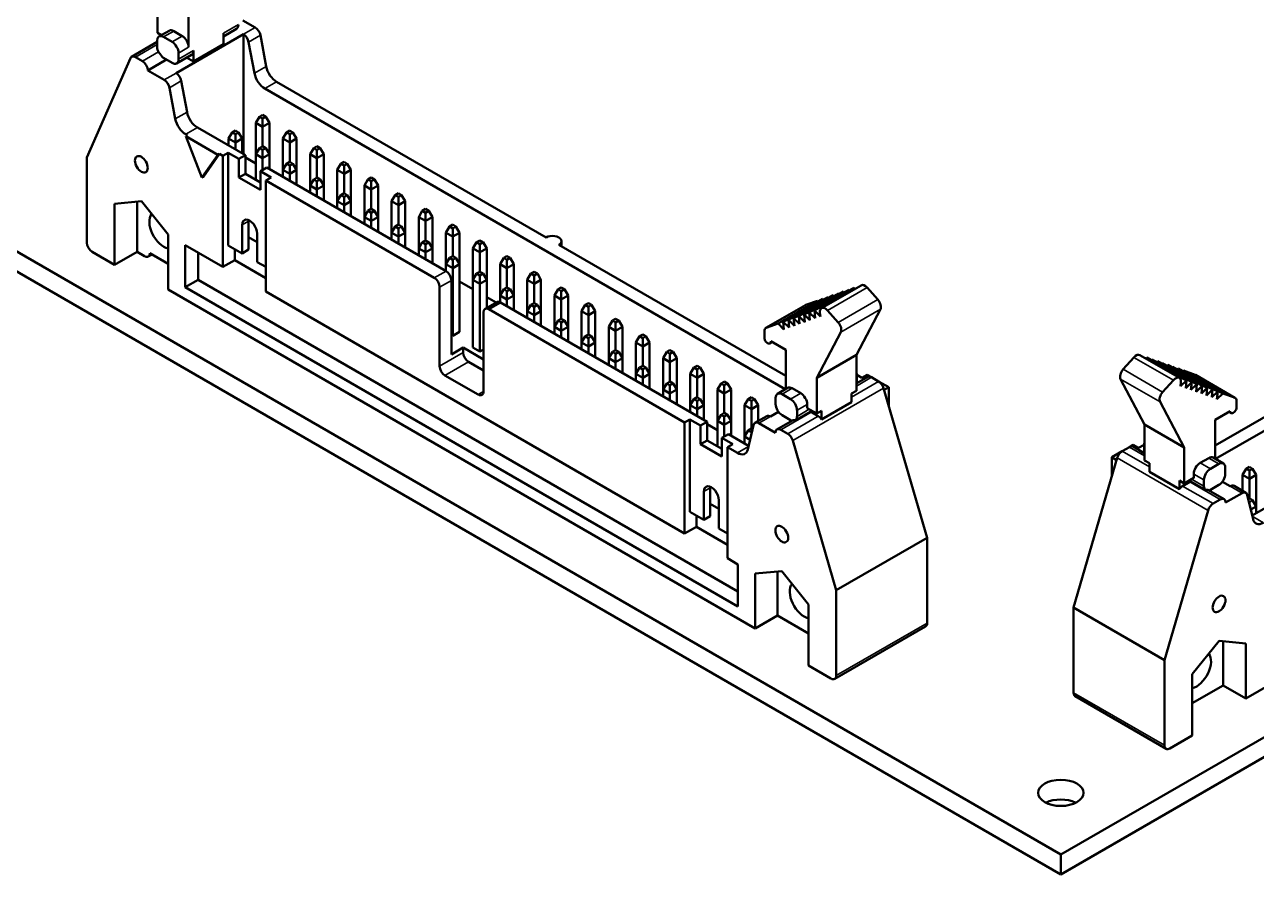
# Model space of a CAD drawing. Header units: millimetres. Extents: x 845 to 2568, y -211 to 570.
# Drawn here: x 1418.5 to 1500, y 352.1 to 408.3 of the extents above; entities that cross this region are included whole.
import ezdxf

# ---------------------------------------------------------------- set-up
doc = ezdxf.new("R2010")
doc.units = ezdxf.units.MM
doc.header["$LTSCALE"] = 2
doc.layers.add('외형선(ISO)', color=7, linetype='Continuous', lineweight=50)
doc.layers.add('좁은 외형선(ISO)', color=7, linetype='Continuous', lineweight=35)

msp = doc.modelspace()

# ---------------------------------------------------------------- linework, layer by layer
at = {"layer": '외형선(ISO)'}
for p, q in [((1331.487, 443.2363), (1487.0505, 353.4216)), ((1331.487, 441.9299), (1487.0505, 352.1152)), ((1487.0505, 353.4216), (1593.1165, 414.6589)), ((1487.0505, 352.1152), (1593.1165, 413.3525)), ((1427.3178, 407.744), (1427.3178, 410.1171)), ((1429.3684, 406.8051), (1429.3684, 409.5863)), ((1433.77, 408.1065), (1432.9569, 408.576)), ((1427.5663, 407.6005), (1427.3178, 407.744)), ((1428.0784, 407.8962), (1427.4067, 407.5084)), ((1428.2723, 407.1521), (1427.7066, 407.4787)), ((1428.9441, 407.54), (1428.3783, 407.8665)), ((1432.9922, 407.6574), (1428.5374, 405.0855)), ((1432.5322, 408.0205), (1431.6665, 407.5207)), ((1431.6665, 406.994), (1431.6665, 407.7237)), ((1432.9922, 407.6574), (1432.9922, 399.7374)), ((1434.1138, 407.5952), (1434.4967, 405.5363)), ((1427.2824, 407.1516), (1425.5928, 406.1761)), ((1427.2824, 407.2338), (1427.2824, 406.8255)), ((1429.6866, 405.8509), (1431.6665, 406.994)), ((1429.6866, 405.8509), (1429.6866, 406.5806)), ((1433.336, 407.1462), (1433.7189, 405.0872)), ((1422.6331, 399.5129), (1425.515, 406.0853)), ((1425.8427, 406.1514), (1426.31, 405.8815)), ((1427.8966, 405.981), (1426.6636, 405.2692)), ((1428.2724, 405.7641), (1427.7067, 406.0907)), ((1429.5623, 406.3059), (1428.5724, 405.7343)), ((1428.6966, 406.009), (1428.6966, 406.4173)), ((1429.6866, 405.8509), (1429.2304, 406.1143)), ((1426.6636, 405.2692), (1427.7596, 404.6364)), ((1428.4863, 402.0662), (1428.1034, 404.1251)), ((1428.8812, 404.5742), (1429.2641, 402.5152)), ((1468.8303, 384.1902), (1434.4065, 404.0648)), ((1435.1843, 404.5139), (1453.0034, 394.226)), ((1497.2875, 379.5811), (1540.6846, 404.6364)), ((1433.8051, 401.7989), (1434.0455, 402.2071)), ((1433.8051, 401.7989), (1434.2576, 401.5376)), ((1433.8051, 401.7989), (1433.8051, 399.725)), ((1434.0455, 402.2071), (1434.2576, 402.3296)), ((1434.2576, 402.0847), (1434.0455, 402.2071)), ((1434.2576, 402.3296), (1434.4698, 402.2071)), ((1434.2576, 402.0847), (1434.4698, 402.2071)), ((1434.2576, 402.0847), (1434.2576, 401.5376)), ((1434.7102, 401.7989), (1434.2576, 401.5376)), ((1434.7102, 401.7989), (1434.4698, 402.2071)), ((1434.7102, 399.725), (1434.7102, 401.7989)), ((1429.1739, 401.0437), (1429.294, 400.9744)), ((1429.294, 400.9744), (1429.188, 400.9132)), ((1429.188, 400.9132), (1431.3093, 399.6884)), ((1429.188, 400.9132), (1430.2486, 398.1779)), ((1433.1195, 399.6639), (1429.9517, 401.4928)), ((1432.2495, 401.1702), (1432.009, 400.7619)), ((1432.2495, 401.1702), (1432.4616, 401.2927)), ((1432.4616, 401.0477), (1432.2495, 401.1702)), ((1432.6737, 401.1702), (1432.4616, 401.2927)), ((1432.4616, 401.0477), (1432.6737, 401.1702)), ((1432.4616, 401.0477), (1432.4616, 400.5007)), ((1432.9141, 400.7619), (1432.6737, 401.1702)), ((1434.2576, 400.2557), (1434.2576, 401.5376)), ((1435.6011, 400.7619), (1435.8416, 401.1702)), ((1435.8416, 401.1702), (1436.0537, 401.2927)), ((1436.0537, 401.0477), (1435.8416, 401.1702)), ((1436.0537, 401.2927), (1436.2658, 401.1702)), ((1436.0537, 401.0477), (1436.2658, 401.1702)), ((1436.0537, 401.0477), (1436.0537, 400.5007)), ((1436.5062, 400.7619), (1436.2658, 401.1702)), ((1432.009, 400.7619), (1432.4616, 400.5007)), ((1432.009, 400.7619), (1432.009, 400.305)), ((1432.4616, 400.5007), (1432.9141, 400.7619)), ((1432.4616, 400.0438), (1432.4616, 400.5007)), ((1432.9141, 400.7619), (1432.9141, 399.7825)), ((1434.0455, 400.1332), (1433.8051, 399.725)), ((1434.0455, 400.1332), (1434.2576, 400.2557)), ((1434.2576, 400.0108), (1434.0455, 400.1332)), ((1434.4698, 400.1332), (1434.2576, 400.2557)), ((1434.2576, 400.0108), (1434.4698, 400.1332)), ((1434.2576, 400.0108), (1434.2576, 399.4637)), ((1434.7102, 399.725), (1434.4698, 400.1332)), ((1435.6011, 400.7619), (1436.0537, 400.5007)), ((1435.6011, 400.7619), (1435.6011, 398.688)), ((1436.5062, 400.7619), (1436.0537, 400.5007)), ((1436.0537, 399.2188), (1436.0537, 400.5007)), ((1436.5062, 398.688), (1436.5062, 400.7619)), ((1437.3972, 399.725), (1437.6376, 400.1332)), ((1437.8497, 400.2557), (1437.6376, 400.1332)), ((1437.6376, 400.1332), (1437.8497, 400.0108)), ((1438.0619, 400.1332), (1437.8497, 400.2557)), ((1437.8497, 400.0108), (1438.0619, 400.1332)), ((1437.8497, 399.4637), (1437.8497, 400.0108)), ((1438.3023, 399.725), (1438.0619, 400.1332)), ((1422.6331, 393.879), (1422.6331, 399.5129)), ((1431.3093, 399.6884), (1430.2486, 398.1779)), ((1431.4154, 399.7497), (1430.3547, 398.2391)), ((1431.3093, 399.6884), (1431.4154, 399.7497)), ((1431.4154, 399.7497), (1431.6346, 399.6231)), ((1431.9881, 399.8272), (1431.6346, 399.6231)), ((1431.6346, 399.6231), (1431.6346, 392.2746)), ((1431.9881, 399.8272), (1432.6952, 399.419)), ((1431.9881, 393.7035), (1431.9881, 399.8272)), ((1433.1195, 399.6639), (1432.6952, 399.419)), ((1432.6952, 399.419), (1432.6952, 398.1942)), ((1433.1195, 398.4392), (1433.1195, 399.6639)), ((1433.1195, 399.5006), (1433.8051, 399.1048)), ((1433.8051, 399.725), (1433.8051, 398.0433)), ((1433.8051, 399.725), (1434.2576, 399.4637)), ((1434.2576, 399.4637), (1434.7102, 399.725)), ((1434.2576, 398.688), (1434.2576, 399.4637)), ((1434.7102, 399.725), (1434.7102, 398.7455)), ((1435.8416, 399.0963), (1436.0537, 399.2188)), ((1436.0537, 399.2188), (1436.2658, 399.0963)), ((1437.8497, 399.4637), (1437.3972, 399.725)), ((1437.3972, 399.725), (1437.3972, 397.6511)), ((1437.8497, 399.4637), (1438.3023, 399.725)), ((1437.8497, 398.1818), (1437.8497, 399.4637)), ((1438.3023, 399.725), (1438.3023, 397.6511)), ((1439.6458, 399.2188), (1439.4337, 399.0963)), ((1439.8579, 399.0963), (1439.6458, 399.2188)), ((1433.1195, 398.4392), (1432.6952, 398.1942)), ((1434.1094, 397.8676), (1433.1195, 398.4392)), ((1434.5337, 398.8474), (1434.1094, 398.6025)), ((1434.1094, 398.6025), (1434.8165, 398.1942)), ((1434.1094, 397.3777), (1434.1094, 398.6025)), ((1446.3919, 392.0011), (1434.5337, 398.8474)), ((1435.8416, 399.0963), (1435.6011, 398.688)), ((1435.6011, 398.688), (1435.6011, 398.2311)), ((1435.6011, 398.688), (1436.0537, 398.4268)), ((1435.8416, 399.0963), (1436.0537, 398.9738)), ((1436.0537, 398.9738), (1436.2658, 399.0963)), ((1436.0537, 398.9738), (1436.0537, 398.4268)), ((1436.0537, 398.4268), (1436.5062, 398.688)), ((1436.0537, 397.9699), (1436.0537, 398.4268)), ((1436.5062, 398.688), (1436.2658, 399.0963)), ((1436.5062, 397.7086), (1436.5062, 398.688)), ((1439.1932, 398.688), (1439.4337, 399.0963)), ((1439.6458, 398.4268), (1439.1932, 398.688)), ((1439.1932, 398.688), (1439.1932, 396.6141)), ((1439.4337, 399.0963), (1439.6458, 398.9738)), ((1439.6458, 398.9738), (1439.8579, 399.0963)), ((1439.6458, 398.4268), (1439.6458, 398.9738)), ((1439.6458, 398.4268), (1440.0983, 398.688)), ((1439.6458, 397.1449), (1439.6458, 398.4268)), ((1440.0983, 398.688), (1439.8579, 399.0963)), ((1440.0983, 398.688), (1440.0983, 396.6141)), ((1430.2486, 398.1779), (1430.3547, 398.2391)), ((1432.6952, 398.1942), (1434.1094, 397.3777)), ((1434.463, 397.9901), (1434.8165, 398.1942)), ((1434.463, 390.6416), (1434.463, 397.9901)), ((1434.463, 397.9901), (1445.6141, 391.552)), ((1437.6376, 398.0593), (1437.3972, 397.6511)), ((1437.3972, 397.6511), (1437.8497, 397.3898)), ((1437.3972, 397.6511), (1437.3972, 397.1942)), ((1437.6376, 398.0593), (1437.8497, 398.1818)), ((1437.6376, 398.0593), (1437.8497, 397.9369)), ((1437.8497, 398.1818), (1438.0619, 398.0593)), ((1437.8497, 397.9369), (1438.0619, 398.0593)), ((1437.8497, 397.9369), (1437.8497, 397.3898)), ((1437.8497, 397.3898), (1438.3023, 397.6511)), ((1438.3023, 397.6511), (1438.0619, 398.0593)), ((1438.3023, 396.6716), (1438.3023, 397.6511)), ((1440.9893, 397.6511), (1441.2297, 398.0593)), ((1440.9893, 397.6511), (1440.9893, 395.5772)), ((1441.4418, 397.3898), (1440.9893, 397.6511)), ((1441.4418, 398.1818), (1441.2297, 398.0593)), ((1441.2297, 398.0593), (1441.4418, 397.9369)), ((1441.654, 398.0593), (1441.4418, 398.1818)), ((1441.4418, 397.9369), (1441.654, 398.0593)), ((1441.4418, 397.3898), (1441.4418, 397.9369)), ((1441.4418, 397.3898), (1441.8944, 397.6511)), ((1441.8944, 397.6511), (1441.654, 398.0593)), ((1441.8944, 397.6511), (1441.8944, 395.5772)), ((1437.8497, 396.9329), (1437.8497, 397.3898)), ((1439.4337, 397.0224), (1439.1932, 396.6141)), ((1439.4337, 397.0224), (1439.6458, 397.1449)), ((1439.4337, 397.0224), (1439.6458, 396.8999)), ((1439.6458, 397.1449), (1439.8579, 397.0224)), ((1439.6458, 396.8999), (1439.8579, 397.0224)), ((1439.6458, 396.8999), (1439.6458, 396.3529)), ((1440.0983, 396.6141), (1439.8579, 397.0224)), ((1441.4418, 396.1079), (1441.4418, 397.3898)), ((1442.7853, 396.6141), (1443.0258, 397.0224)), ((1443.2379, 397.1449), (1443.0258, 397.0224)), ((1443.0258, 397.0224), (1443.2379, 396.8999)), ((1443.45, 397.0224), (1443.2379, 397.1449)), ((1443.2379, 396.8999), (1443.45, 397.0224)), ((1443.2379, 396.3529), (1443.2379, 396.8999)), ((1443.6904, 396.6141), (1443.45, 397.0224)), ((1424.4716, 396.4564), (1426.2393, 396.6143)), ((1424.4716, 392.4093), (1424.4716, 396.4564)), ((1425.9565, 396.589), (1425.9565, 393.2667)), ((1428.0071, 394.4152), (1426.2393, 396.6143)), ((1439.1932, 396.6141), (1439.1932, 396.1572)), ((1439.1932, 396.6141), (1439.6458, 396.3529)), ((1439.6458, 396.3529), (1440.0983, 396.6141)), ((1439.6458, 395.896), (1439.6458, 396.3529)), ((1440.0983, 395.6347), (1440.0983, 396.6141)), ((1441.2297, 395.9854), (1440.9893, 395.5772)), ((1441.2297, 395.9854), (1441.4418, 396.1079)), ((1441.2297, 395.9854), (1441.4418, 395.863)), ((1441.4418, 396.1079), (1441.654, 395.9854)), ((1441.4418, 395.863), (1441.654, 395.9854)), ((1441.8944, 395.5772), (1441.654, 395.9854)), ((1442.7853, 396.6141), (1442.7853, 394.5402)), ((1443.2379, 396.3529), (1442.7853, 396.6141)), ((1443.2379, 396.3529), (1443.6904, 396.6141)), ((1443.2379, 395.071), (1443.2379, 396.3529)), ((1443.6904, 396.6141), (1443.6904, 394.5402)), ((1444.5814, 395.5772), (1444.8218, 395.9854)), ((1445.0339, 396.1079), (1444.8218, 395.9854)), ((1444.8218, 395.9854), (1445.0339, 395.863)), ((1445.2461, 395.9854), (1445.0339, 396.1079)), ((1445.0339, 395.863), (1445.2461, 395.9854)), ((1445.4865, 395.5772), (1445.2461, 395.9854)), ((1433.3316, 394.2342), (1433.3316, 395.2957)), ((1440.9893, 395.5772), (1440.9893, 395.1203)), ((1440.9893, 395.5772), (1441.4418, 395.3159)), ((1441.4418, 395.863), (1441.4418, 395.3159)), ((1441.4418, 395.3159), (1441.8944, 395.5772)), ((1441.4418, 394.859), (1441.4418, 395.3159)), ((1441.8944, 394.5977), (1441.8944, 395.5772)), ((1445.0339, 395.3159), (1444.5814, 395.5772)), ((1444.5814, 395.5772), (1444.5814, 393.5033)), ((1445.0339, 395.3159), (1445.0339, 395.863)), ((1445.0339, 395.3159), (1445.4865, 395.5772)), ((1445.0339, 394.034), (1445.0339, 395.3159)), ((1445.4865, 395.5772), (1445.4865, 393.5033)), ((1428.0071, 394.4152), (1428.0071, 390.7764)), ((1432.9074, 395.0507), (1432.9074, 393.1728)), ((1433.8973, 392.6012), (1433.8973, 394.4792)), ((1443.0258, 394.9485), (1442.7853, 394.5402)), ((1442.7853, 394.5402), (1443.2379, 394.279)), ((1442.7853, 394.5402), (1442.7853, 394.0833)), ((1443.0258, 394.9485), (1443.2379, 395.071)), ((1443.0258, 394.9485), (1443.2379, 394.826)), ((1443.2379, 395.071), (1443.45, 394.9485)), ((1443.2379, 394.826), (1443.45, 394.9485)), ((1443.2379, 394.826), (1443.2379, 394.279)), ((1443.2379, 394.279), (1443.6904, 394.5402)), ((1443.6904, 394.5402), (1443.45, 394.9485)), ((1443.6904, 393.5608), (1443.6904, 394.5402)), ((1446.3775, 394.5402), (1446.6179, 394.9485)), ((1446.3775, 394.5402), (1446.3775, 392.4663)), ((1446.83, 394.279), (1446.3775, 394.5402)), ((1446.83, 395.071), (1446.6179, 394.9485)), ((1446.6179, 394.9485), (1446.83, 394.826)), ((1447.0421, 394.9485), (1446.83, 395.071)), ((1446.83, 394.826), (1447.0421, 394.9485)), ((1446.83, 394.279), (1446.83, 394.826)), ((1446.83, 394.279), (1447.2825, 394.5402)), ((1447.2825, 394.5402), (1447.0421, 394.9485)), ((1447.2825, 394.5402), (1447.2825, 392.4663)), ((1429.1385, 390.9397), (1429.1385, 393.7157)), ((1429.1385, 393.7157), (1431.6346, 392.2746)), ((1432.9074, 393.1728), (1431.9881, 393.7035)), ((1433.3316, 393.4177), (1433.3316, 394.2342)), ((1433.3316, 394.2342), (1433.8973, 393.9076)), ((1443.2379, 393.8221), (1443.2379, 394.279)), ((1444.8218, 393.9115), (1444.5814, 393.5033)), ((1444.5814, 393.5033), (1444.5814, 393.0464)), ((1444.5814, 393.5033), (1445.0339, 393.242)), ((1444.8218, 393.9115), (1445.0339, 394.034)), ((1444.8218, 393.9115), (1445.0339, 393.7891)), ((1445.0339, 394.034), (1445.2461, 393.9115)), ((1445.0339, 393.7891), (1445.2461, 393.9115)), ((1445.0339, 393.7891), (1445.0339, 393.242)), ((1445.0339, 393.242), (1445.4865, 393.5033)), ((1445.4865, 393.5033), (1445.2461, 393.9115)), ((1445.4865, 392.5238), (1445.4865, 393.5033)), ((1446.83, 392.9971), (1446.83, 394.279)), ((1448.1735, 393.5033), (1448.4139, 393.9115)), ((1448.6261, 393.242), (1448.1735, 393.5033)), ((1448.1735, 393.5033), (1448.1735, 391.4294)), ((1448.6261, 394.034), (1448.4139, 393.9115)), ((1448.4139, 393.9115), (1448.6261, 393.7891)), ((1448.8382, 393.9115), (1448.6261, 394.034)), ((1448.6261, 393.7891), (1448.8382, 393.9115)), ((1448.6261, 393.242), (1448.6261, 393.7891)), ((1448.6261, 393.242), (1449.0786, 393.5033)), ((1449.0786, 393.5033), (1448.8382, 393.9115)), ((1449.0786, 393.5033), (1449.0786, 391.4294)), ((1453.8519, 393.7361), (1468.8601, 385.0711)), ((1454.0277, 393.9811), (1454.0277, 393.6347)), ((1424.4716, 392.4093), (1422.9866, 393.2667)), ((1424.4716, 392.4093), (1425.9565, 393.2667)), ((1426.4515, 392.9809), (1425.9565, 393.2667)), ((1426.7015, 392.9561), (1426.9515, 393.1005)), ((1426.805, 393.185), (1428.0071, 392.491)), ((1429.987, 391.4296), (1429.987, 393.2258)), ((1432.4124, 392.7237), (1431.6346, 392.2746)), ((1432.4124, 392.7237), (1432.4124, 393.4585)), ((1432.4124, 392.7237), (1434.463, 391.5398)), ((1432.9074, 393.1728), (1433.3316, 393.4177)), ((1445.0339, 392.7851), (1445.0339, 393.242)), ((1446.6179, 392.8746), (1446.3775, 392.4663)), ((1446.6179, 392.8746), (1446.83, 392.9971)), ((1446.6179, 392.8746), (1446.83, 392.7521)), ((1446.83, 392.9971), (1447.0421, 392.8746)), ((1446.83, 392.7521), (1447.0421, 392.8746)), ((1446.83, 392.7521), (1446.83, 392.2051)), ((1447.2825, 392.4663), (1447.0421, 392.8746)), ((1448.6261, 391.9601), (1448.6261, 393.242)), ((1449.9696, 392.4663), (1450.21, 392.8746)), ((1450.4221, 392.9971), (1450.21, 392.8746)), ((1450.21, 392.8746), (1450.4221, 392.7521)), ((1450.6342, 392.8746), (1450.4221, 392.9971)), ((1450.4221, 392.7521), (1450.6342, 392.8746)), ((1450.4221, 392.2051), (1450.4221, 392.7521)), ((1450.8746, 392.4663), (1450.6342, 392.8746)), ((1434.463, 392.2746), (1433.8973, 392.6012)), ((1446.3775, 392.4663), (1446.83, 392.2051)), ((1446.3775, 392.4663), (1446.3775, 392.0094)), ((1446.83, 392.2051), (1447.2825, 392.4663)), ((1446.83, 387.7143), (1446.83, 392.2051)), ((1447.2825, 387.9756), (1447.2825, 392.4663)), ((1448.4139, 391.8376), (1448.1735, 391.4294)), ((1448.4139, 391.8376), (1448.6261, 391.9601)), ((1448.4139, 391.8376), (1448.6261, 391.7152)), ((1448.6261, 391.9601), (1448.8382, 391.8376)), ((1448.6261, 391.7152), (1448.8382, 391.8376)), ((1449.0786, 391.4294), (1448.8382, 391.8376)), ((1449.9696, 392.4663), (1449.9696, 390.3924)), ((1450.4221, 392.2051), (1449.9696, 392.4663)), ((1450.4221, 392.2051), (1450.8746, 392.4663)), ((1450.4221, 390.9232), (1450.4221, 392.2051)), ((1450.8746, 392.4663), (1450.8746, 390.3924)), ((1451.7656, 391.4294), (1452.006, 391.8376)), ((1452.2182, 391.9601), (1452.006, 391.8376)), ((1452.006, 391.8376), (1452.2182, 391.7152)), ((1452.4303, 391.8376), (1452.2182, 391.9601)), ((1452.2182, 391.7152), (1452.4303, 391.8376)), ((1452.6707, 391.4294), (1452.4303, 391.8376)), ((1497.2577, 380.462), (1517.647, 392.2338)), ((1429.1385, 390.9397), (1429.987, 391.4296)), ((1465.6959, 370.813), (1429.987, 391.4296)), ((1446.7454, 386.4897), (1446.7454, 391.3887)), ((1447.2825, 391.3236), (1448.1735, 390.8092)), ((1448.1735, 391.4294), (1448.1735, 386.9387)), ((1448.1735, 391.4294), (1448.6261, 391.1681)), ((1448.6261, 391.7152), (1448.6261, 391.1681)), ((1448.6261, 391.1681), (1449.0786, 391.4294)), ((1448.6261, 386.6774), (1448.6261, 391.1681)), ((1449.0786, 389.5572), (1449.0786, 391.4294)), ((1451.7656, 391.4294), (1451.7656, 389.3555)), ((1452.2182, 391.1681), (1451.7656, 391.4294)), ((1452.2182, 391.1681), (1452.2182, 391.7152)), ((1452.2182, 391.1681), (1452.6707, 391.4294)), ((1452.2182, 389.8862), (1452.2182, 391.1681)), ((1452.6707, 391.4294), (1452.6707, 389.3555)), ((1473.8381, 391.059), (1471.2218, 389.5485)), ((1547.0839, 391.3479), (1499.2835, 363.7503)), ((1466.8273, 368.3635), (1428.0071, 390.7764)), ((1465.6959, 369.8332), (1429.1385, 390.9397)), ((1434.463, 390.6416), (1462.1674, 374.6465)), ((1445.9676, 390.9397), (1445.9676, 385.7141)), ((1449.0786, 390.2866), (1449.7103, 389.9219)), ((1450.21, 390.8007), (1449.9696, 390.3924)), ((1449.9696, 390.3924), (1449.9696, 389.9342)), ((1449.9696, 390.3924), (1450.4221, 390.1312)), ((1450.21, 390.8007), (1450.4221, 390.9232)), ((1450.21, 390.8007), (1450.4221, 390.6782)), ((1450.4221, 390.9232), (1450.6342, 390.8007)), ((1450.4221, 390.6782), (1450.6342, 390.8007)), ((1450.4221, 390.6782), (1450.4221, 390.1312)), ((1450.4221, 390.1312), (1450.8746, 390.3924)), ((1450.8746, 390.3924), (1450.6342, 390.8007)), ((1450.8746, 389.413), (1450.8746, 390.3924)), ((1453.5617, 390.3924), (1453.8021, 390.8007)), ((1453.5617, 390.3924), (1453.5617, 388.3185)), ((1454.0142, 390.1312), (1453.5617, 390.3924)), ((1454.0142, 390.9232), (1453.8021, 390.8007)), ((1453.8021, 390.8007), (1454.0142, 390.6782)), ((1454.2263, 390.8007), (1454.0142, 390.9232)), ((1454.0142, 390.6782), (1454.2263, 390.8007)), ((1454.0142, 390.1312), (1454.0142, 390.6782)), ((1454.0142, 390.1312), (1454.4668, 390.3924)), ((1454.4668, 390.3924), (1454.2263, 390.8007)), ((1454.4668, 390.3924), (1454.4668, 388.3185)), ((1469.0352, 388.772), (1471.6515, 390.2825)), ((1469.3789, 388.8945), (1471.9952, 390.4051)), ((1469.7225, 389.017), (1472.3388, 390.5275)), ((1470.0661, 389.1395), (1472.6824, 390.65)), ((1470.4098, 389.262), (1473.026, 390.7725)), ((1470.7534, 389.3844), (1473.3697, 390.8949)), ((1471.6515, 390.2825), (1471.7003, 390.2348)), ((1471.9952, 390.4051), (1472.044, 390.3573)), ((1472.3388, 390.5275), (1472.3877, 390.4799)), ((1472.6824, 390.65), (1472.7313, 390.6023)), ((1473.026, 390.7725), (1473.075, 390.7248)), ((1473.3697, 390.8949), (1473.4382, 390.8281)), ((1474.2398, 390.9072), (1474.9482, 390.1168)), ((1448.9703, 389.4947), (1449.7481, 389.9438)), ((1449.9911, 389.9231), (1449.2132, 389.474)), ((1449.2132, 389.474), (1462.1674, 381.9949)), ((1463.6524, 382.0358), (1449.9911, 389.9231)), ((1450.4221, 389.6742), (1450.4221, 390.1312)), ((1452.006, 389.7637), (1451.7656, 389.3555)), ((1452.006, 389.7637), (1452.2182, 389.8862)), ((1452.006, 389.7637), (1452.2182, 389.6413)), ((1452.2182, 389.8862), (1452.4303, 389.7637)), ((1452.2182, 389.6413), (1452.4303, 389.7637)), ((1452.2182, 389.6413), (1452.2182, 389.0942)), ((1452.6707, 389.3555), (1452.4303, 389.7637)), ((1454.0142, 388.8493), (1454.0142, 390.1312)), ((1455.3577, 389.3555), (1455.5981, 389.7637)), ((1455.8103, 389.8862), (1455.5981, 389.7637)), ((1455.5981, 389.7637), (1455.8103, 389.6413)), ((1456.0224, 389.7637), (1455.8103, 389.8862)), ((1455.8103, 389.6413), (1456.0224, 389.7637)), ((1455.8103, 389.0942), (1455.8103, 389.6413)), ((1456.2628, 389.3555), (1456.0224, 389.7637)), ((1470.1658, 389.7499), (1467.5495, 388.2394)), ((1468.348, 388.527), (1470.9643, 390.0375)), ((1468.6916, 388.6495), (1471.3079, 390.1601)), ((1470.1905, 389.7617), (1470.9643, 390.0375)), ((1470.9643, 390.0375), (1471.0131, 389.9899)), ((1471.3079, 390.1601), (1471.3568, 390.1124)), ((1472.3319, 388.6063), (1471.6235, 389.3966)), ((1473.527, 386.4592), (1475.1145, 389.4738)), ((1448.8668, 384.0403), (1448.8668, 389.2658)), ((1451.7656, 389.3555), (1451.7656, 388.8986)), ((1451.7656, 389.3555), (1452.2182, 389.0942)), ((1452.2182, 389.0942), (1452.6707, 389.3555)), ((1452.2182, 388.6373), (1452.2182, 389.0942)), ((1452.6707, 388.376), (1452.6707, 389.3555)), ((1453.8021, 388.7268), (1453.5617, 388.3185)), ((1453.8021, 388.7268), (1454.0142, 388.8493)), ((1453.8021, 388.7268), (1454.0142, 388.6043)), ((1454.0142, 388.8493), (1454.2263, 388.7268)), ((1454.0142, 388.6043), (1454.2263, 388.7268)), ((1454.0142, 388.6043), (1454.0142, 388.0573)), ((1454.4668, 388.3185), (1454.2263, 388.7268)), ((1455.3577, 389.3555), (1455.3577, 387.2816)), ((1455.8103, 389.0942), (1455.3577, 389.3555)), ((1455.8103, 389.0942), (1456.2628, 389.3555)), ((1455.8103, 387.8123), (1455.8103, 389.0942)), ((1456.2628, 389.3555), (1456.2628, 387.2816)), ((1457.1538, 388.3185), (1457.3942, 388.7268)), ((1457.6063, 388.8493), (1457.3942, 388.7268)), ((1457.3942, 388.7268), (1457.6063, 388.6043)), ((1457.8184, 388.7268), (1457.6063, 388.8493)), ((1457.6063, 388.6043), (1457.8184, 388.7268)), ((1457.6063, 388.0573), (1457.6063, 388.6043)), ((1458.0589, 388.3185), (1457.8184, 388.7268)), ((1469.0858, 388.265), (1468.6916, 388.6495)), ((1468.6916, 388.6495), (1468.7421, 388.1425)), ((1469.4293, 388.3875), (1469.0352, 388.772)), ((1469.0352, 388.772), (1469.0858, 388.265)), ((1469.773, 388.51), (1469.3789, 388.8945)), ((1469.3789, 388.8945), (1469.4293, 388.3875)), ((1470.1167, 388.6324), (1469.7225, 389.017)), ((1469.7225, 389.017), (1469.773, 388.51)), ((1470.4602, 388.755), (1470.0661, 389.1395)), ((1470.0661, 389.1395), (1470.1167, 388.6324)), ((1470.8039, 388.8775), (1470.4098, 389.262)), ((1470.4098, 389.262), (1470.4602, 388.755)), ((1471.1475, 389), (1470.7534, 389.3844)), ((1470.7534, 389.3844), (1470.8039, 388.8775)), ((1471.1215, 389.2614), (1471.1475, 389)), ((1446.7454, 387.7631), (1446.83, 387.7143)), ((1446.83, 387.7143), (1447.2825, 387.9756)), ((1453.5617, 388.3185), (1453.5617, 387.8616)), ((1453.5617, 388.3185), (1454.0142, 388.0573)), ((1454.0142, 388.0573), (1454.4668, 388.3185)), ((1454.0142, 387.6003), (1454.0142, 388.0573)), ((1454.4668, 387.3391), (1454.4668, 388.3185)), ((1455.5981, 387.6898), (1455.8103, 387.8123)), ((1455.8103, 387.8123), (1456.0224, 387.6898)), ((1457.1538, 388.3185), (1457.1538, 386.2446)), ((1457.6063, 388.0573), (1457.1538, 388.3185)), ((1457.6063, 388.0573), (1458.0589, 388.3185)), ((1457.6063, 386.7754), (1457.6063, 388.0573)), ((1458.0589, 388.3185), (1458.0589, 386.2446)), ((1459.4024, 387.8123), (1459.1902, 387.6898)), ((1459.6145, 387.6898), (1459.4024, 387.8123)), ((1467.4459, 388.0105), (1467.4459, 387.6023)), ((1468.348, 388.527), (1467.5742, 388.2511)), ((1468.7421, 388.1425), (1468.348, 388.527)), ((1472.4982, 387.9632), (1470.9107, 384.9486)), ((1455.5981, 387.6898), (1455.3577, 387.2816)), ((1455.3577, 387.2816), (1455.3577, 386.8247)), ((1455.3577, 387.2816), (1455.8103, 387.0203)), ((1455.5981, 387.6898), (1455.8103, 387.5674)), ((1455.8103, 387.5674), (1456.0224, 387.6898)), ((1455.8103, 387.5674), (1455.8103, 387.0203)), ((1455.8103, 387.0203), (1456.2628, 387.2816)), ((1455.8103, 386.5634), (1455.8103, 387.0203)), ((1456.2628, 387.2816), (1456.0224, 387.6898)), ((1456.2628, 386.3021), (1456.2628, 387.2816)), ((1458.9498, 387.2816), (1459.1902, 387.6898)), ((1458.9498, 387.2816), (1458.9498, 385.2077)), ((1459.4024, 387.0203), (1458.9498, 387.2816)), ((1459.1902, 387.6898), (1459.4024, 387.5674)), ((1459.4024, 387.5674), (1459.6145, 387.6898)), ((1459.4024, 387.0203), (1459.4024, 387.5674)), ((1459.4024, 387.0203), (1459.8549, 387.2816)), ((1459.4024, 385.7384), (1459.4024, 387.0203)), ((1459.8549, 387.2816), (1459.6145, 387.6898)), ((1459.8549, 387.2816), (1459.8549, 385.2077)), ((1467.958, 387.3066), (1467.808, 387.22)), ((1467.8702, 387.3573), (1468.8601, 386.7858)), ((1447.5233, 386.9388), (1446.7454, 386.4897)), ((1447.5233, 386.9388), (1448.8668, 386.1631)), ((1447.5233, 386.6122), (1447.5233, 386.9388)), ((1448.1735, 386.9387), (1448.6261, 386.6774)), ((1448.6261, 386.6774), (1448.8668, 386.8163)), ((1457.3942, 386.6529), (1457.1538, 386.2446)), ((1457.1538, 386.2446), (1457.1538, 385.7877)), ((1457.1538, 386.2446), (1457.6063, 385.9834)), ((1457.3942, 386.6529), (1457.6063, 386.7754)), ((1457.3942, 386.6529), (1457.6063, 386.5304)), ((1457.6063, 386.7754), (1457.8184, 386.6529)), ((1457.6063, 386.5304), (1457.8184, 386.6529)), ((1457.6063, 386.5304), (1457.6063, 385.9834)), ((1457.6063, 385.9834), (1458.0589, 386.2446)), ((1458.0589, 386.2446), (1457.8184, 386.6529)), ((1458.0589, 385.2652), (1458.0589, 386.2446)), ((1460.7459, 386.2446), (1460.9863, 386.6529)), ((1460.7459, 386.2446), (1460.7459, 384.1707)), ((1461.1984, 385.9834), (1460.7459, 386.2446)), ((1461.1984, 386.7754), (1460.9863, 386.6529)), ((1460.9863, 386.6529), (1461.1984, 386.5304)), ((1461.4105, 386.6529), (1461.1984, 386.7754)), ((1461.1984, 386.5304), (1461.4105, 386.6529)), ((1461.1984, 385.9834), (1461.1984, 386.5304)), ((1461.1984, 385.9834), (1461.651, 386.2446)), ((1461.651, 386.2446), (1461.4105, 386.6529)), ((1461.651, 386.2446), (1461.651, 384.1707)), ((1468.8601, 386.7858), (1468.8601, 384.2075)), ((1473.527, 386.4592), (1470.9107, 384.9486)), ((1473.527, 384.0861), (1473.527, 386.4592)), ((1491.878, 386.298), (1491.1696, 385.5077)), ((1492.2797, 386.4499), (1494.896, 384.9394)), ((1492.7481, 386.2858), (1492.6796, 386.219)), ((1495.3644, 384.7753), (1492.7481, 386.2858)), ((1493.0918, 386.1634), (1493.0428, 386.1156)), ((1495.7081, 384.6529), (1493.0918, 386.1634)), ((1448.8668, 385.4283), (1447.8768, 385.9998)), ((1457.6063, 385.5264), (1457.6063, 385.9834)), ((1459.1902, 385.6159), (1458.9498, 385.2077)), ((1459.1902, 385.6159), (1459.4024, 385.7384)), ((1459.1902, 385.6159), (1459.4024, 385.4935)), ((1459.4024, 385.7384), (1459.6145, 385.6159)), ((1459.4024, 385.4935), (1459.6145, 385.6159)), ((1459.4024, 385.4935), (1459.4024, 384.9464)), ((1459.8549, 385.2077), (1459.6145, 385.6159)), ((1461.1984, 384.7015), (1461.1984, 385.9834)), ((1462.5419, 385.2077), (1462.7823, 385.6159)), ((1462.9945, 385.7384), (1462.7823, 385.6159)), ((1462.7823, 385.6159), (1462.9945, 385.4935)), ((1463.2066, 385.6159), (1462.9945, 385.7384)), ((1462.9945, 385.4935), (1463.2066, 385.6159)), ((1462.9945, 384.9464), (1462.9945, 385.4935)), ((1463.447, 385.2077), (1463.2066, 385.6159)), ((1493.4354, 386.0409), (1493.3865, 385.9932)), ((1496.0517, 384.5304), (1493.4354, 386.0409)), ((1493.779, 385.9184), (1493.7302, 385.8707)), ((1496.3953, 384.4079), (1493.779, 385.9184)), ((1494.1226, 385.7959), (1494.0738, 385.7482)), ((1496.7389, 384.2854), (1494.1226, 385.7959)), ((1494.4663, 385.6734), (1494.4175, 385.6257)), ((1497.0826, 384.1629), (1494.4663, 385.6734)), ((1494.8099, 385.5509), (1494.761, 385.5032)), ((1497.4262, 384.0404), (1494.8099, 385.5509)), ((1495.1535, 385.4284), (1495.1047, 385.3807)), ((1495.9273, 385.1525), (1495.1535, 385.4284)), ((1497.7698, 383.9179), (1495.1535, 385.4284)), ((1446.3212, 385.1017), (1448.5132, 383.8361)), ((1458.9498, 385.2077), (1458.9498, 384.7508)), ((1458.9498, 385.2077), (1459.4024, 384.9464)), ((1459.4024, 384.9464), (1459.8549, 385.2077)), ((1459.4024, 384.4895), (1459.4024, 384.9464)), ((1459.8549, 384.2282), (1459.8549, 385.2077)), ((1460.9863, 384.579), (1460.7459, 384.1707)), ((1460.9863, 384.579), (1461.1984, 384.7015)), ((1460.9863, 384.579), (1461.1984, 384.4565)), ((1461.1984, 384.7015), (1461.4105, 384.579)), ((1461.1984, 384.4565), (1461.4105, 384.579)), ((1461.651, 384.1707), (1461.4105, 384.579)), ((1462.5419, 385.2077), (1462.5419, 383.1338)), ((1462.9945, 384.9464), (1462.5419, 385.2077)), ((1462.9945, 384.9464), (1463.447, 385.2077)), ((1462.9945, 383.6645), (1462.9945, 384.9464)), ((1463.447, 385.2077), (1463.447, 383.1338)), ((1464.338, 384.1707), (1464.5784, 384.579)), ((1464.7905, 384.7015), (1464.5784, 384.579)), ((1464.5784, 384.579), (1464.7905, 384.4565)), ((1465.0026, 384.579), (1464.7905, 384.7015)), ((1464.7905, 384.4565), (1465.0026, 384.579)), ((1465.2431, 384.1707), (1465.0026, 384.579)), ((1470.9107, 382.5756), (1470.9107, 384.9486)), ((1473.5531, 384.5816), (1474.2847, 385.004)), ((1473.5605, 385.1334), (1473.8983, 384.9384)), ((1473.5624, 384.6781), (1473.5624, 385.0864)), ((1474.2519, 385.1425), (1473.8983, 384.9384)), ((1474.5347, 384.9792), (1474.2519, 385.1425)), ((1475.0021, 384.7094), (1474.5347, 384.9792)), ((1475.6661, 384.326), (1475.0021, 384.7094)), ((1492.5908, 381.85), (1491.0033, 384.8646)), ((1493.7859, 383.9972), (1494.4943, 384.7875)), ((1494.9703, 384.3909), (1495.3644, 384.7753)), ((1494.9963, 384.6522), (1494.9703, 384.3909)), ((1495.3644, 384.7753), (1495.3139, 384.2684)), ((1495.3139, 384.2684), (1495.7081, 384.6529)), ((1495.7081, 384.6529), (1495.6576, 384.1459)), ((1495.6576, 384.1459), (1496.0517, 384.5304)), ((1495.952, 385.1408), (1498.5683, 383.6303)), ((1496.0517, 384.5304), (1496.0011, 384.0233)), ((1460.7459, 384.1707), (1460.7459, 383.7138)), ((1460.7459, 384.1707), (1461.1984, 383.9095)), ((1461.1984, 384.4565), (1461.1984, 383.9095)), ((1461.1984, 383.9095), (1461.651, 384.1707)), ((1461.1984, 383.4525), (1461.1984, 383.9095)), ((1461.651, 383.1913), (1461.651, 384.1707)), ((1464.338, 384.1707), (1464.338, 382.0968)), ((1464.7905, 383.9095), (1464.338, 384.1707)), ((1464.7905, 383.9095), (1464.7905, 384.4565)), ((1464.7905, 383.9095), (1465.2431, 384.1707)), ((1464.7905, 382.6276), (1464.7905, 383.9095)), ((1465.2431, 384.1707), (1465.2431, 382.0968)), ((1468.9844, 384.2792), (1468.3126, 383.8914)), ((1468.6126, 383.8616), (1469.1783, 383.535)), ((1469.2844, 384.2495), (1469.8501, 383.9228)), ((1473.527, 384.0861), (1473.2088, 383.9024)), ((1473.2088, 383.9024), (1473.2088, 383.3272)), ((1478.2117, 374.3648), (1475.3298, 384.265)), ((1475.6661, 384.326), (1475.3629, 384.151)), ((1475.6661, 383.1096), (1475.6661, 384.326)), ((1496.0011, 384.0233), (1496.3953, 384.4079)), ((1496.3953, 384.4079), (1496.3448, 383.9008)), ((1496.3448, 383.9008), (1496.7389, 384.2854)), ((1496.7389, 384.2854), (1496.6885, 383.7784)), ((1496.6885, 383.7784), (1497.0826, 384.1629)), ((1497.0826, 384.1629), (1497.032, 383.6558)), ((1497.032, 383.6558), (1497.4262, 384.0404)), ((1497.4262, 384.0404), (1497.3757, 383.5334)), ((1497.3757, 383.5334), (1497.7698, 383.9179)), ((1497.7698, 383.9179), (1498.5436, 383.642)), ((1462.7823, 383.542), (1462.5419, 383.1338)), ((1462.5419, 383.1338), (1462.5419, 382.6769)), ((1462.5419, 383.1338), (1462.9945, 382.8725)), ((1462.7823, 383.542), (1462.9945, 383.6645)), ((1462.7823, 383.542), (1462.9945, 383.4196)), ((1462.9945, 383.6645), (1463.2066, 383.542)), ((1462.9945, 383.4196), (1463.2066, 383.542)), ((1462.9945, 383.4196), (1462.9945, 382.8725)), ((1462.9945, 382.8725), (1463.447, 383.1338)), ((1463.447, 383.1338), (1463.2066, 383.542)), ((1463.447, 382.1543), (1463.447, 383.1338)), ((1466.3744, 383.542), (1466.134, 383.1338)), ((1466.5866, 382.8725), (1466.134, 383.1338)), ((1466.134, 381.0599), (1466.134, 383.1338)), ((1466.3744, 383.542), (1466.5866, 383.6645)), ((1466.5866, 383.4196), (1466.3744, 383.542)), ((1466.7987, 383.542), (1466.5866, 383.6645)), ((1466.7987, 383.542), (1466.5866, 383.4196)), ((1466.5866, 383.4196), (1466.5866, 382.8725)), ((1467.0391, 383.1338), (1466.5866, 382.8725)), ((1466.7987, 383.542), (1467.0391, 383.1338)), ((1467.0391, 383.1338), (1467.0391, 382.0863)), ((1468.1884, 383.6167), (1468.1884, 383.2085)), ((1470.2743, 382.943), (1470.2743, 383.1881)), ((1470.2743, 382.943), (1470.9107, 382.5756)), ((1471.2289, 382.1841), (1473.2088, 383.3272)), ((1493.6196, 383.3541), (1495.2071, 380.3395)), ((1498.6719, 383.4014), (1498.6719, 382.9931)), ((1462.1674, 381.9949), (1462.521, 382.1991)), ((1463.2281, 381.7908), (1462.521, 382.1991)), ((1462.521, 376.0753), (1462.521, 382.1991)), ((1462.9945, 382.4156), (1462.9945, 382.8725)), ((1464.5784, 382.5051), (1464.338, 382.0968)), ((1464.338, 380.4152), (1464.338, 382.0968)), ((1464.338, 382.0968), (1464.7905, 381.8356)), ((1464.5784, 382.5051), (1464.7905, 382.6276)), ((1464.7905, 382.3826), (1464.5784, 382.5051)), ((1464.7905, 382.6276), (1465.0026, 382.5051)), ((1464.7905, 382.3826), (1465.0026, 382.5051)), ((1464.7905, 382.3826), (1464.7905, 381.8356)), ((1465.2431, 382.0968), (1464.7905, 381.8356)), ((1465.2431, 382.0968), (1465.0026, 382.5051)), ((1465.2431, 382.0968), (1465.2431, 381.1174)), ((1466.5866, 382.8725), (1466.5866, 381.5906)), ((1466.8248, 381.9625), (1467.6026, 382.4116)), ((1468.3783, 382.6904), (1467.8526, 382.3869)), ((1468.2743, 381.5339), (1469.2996, 382.1258)), ((1468.6126, 382.4736), (1469.1783, 382.147)), ((1469.4947, 382.1278), (1470.4846, 382.6994)), ((1469.6026, 382.8002), (1469.6026, 382.392)), ((1471.0069, 382.4028), (1470.5396, 382.6726)), ((1470.9107, 382.5756), (1471.2289, 382.7593)), ((1471.2289, 382.7593), (1471.2289, 382.1841)), ((1498.2476, 382.7482), (1497.2577, 382.1766)), ((1497.2577, 382.1766), (1497.2577, 379.5983)), ((1498.1598, 382.6975), (1498.3098, 382.6109)), ((1462.1674, 381.9949), (1462.1674, 374.6465)), ((1463.6524, 382.0358), (1463.2281, 381.7908)), ((1463.2281, 380.5661), (1463.2281, 381.7908)), ((1463.6524, 380.811), (1463.6524, 382.0358)), ((1463.6524, 381.8725), (1464.338, 381.4766)), ((1464.7905, 381.0599), (1464.7905, 381.8356)), ((1466.134, 381.0599), (1466.3744, 381.4681)), ((1466.3481, 380.2069), (1466.731, 381.8235)), ((1466.5866, 381.5906), (1466.3744, 381.4681)), ((1466.5866, 381.3457), (1466.3744, 381.4681)), ((1466.6651, 381.5453), (1466.5866, 381.5906)), ((1466.5866, 381.3457), (1466.6227, 381.3665)), ((1466.5866, 381.3457), (1466.5866, 381.2138)), ((1467.0748, 381.9378), (1468.1708, 381.305)), ((1468.5243, 381.5091), (1468.9917, 381.2393)), ((1492.5908, 379.477), (1492.5908, 381.85)), ((1492.5908, 381.85), (1495.2071, 380.3395)), ((1463.6524, 380.811), (1463.2281, 380.5661)), ((1464.6423, 379.7496), (1463.2281, 380.5661)), ((1464.6423, 380.2395), (1463.6524, 380.811)), ((1465.0666, 381.2193), (1464.6423, 380.9743)), ((1465.3494, 380.5661), (1464.6423, 380.9743)), ((1464.6423, 380.9743), (1464.6423, 379.7496)), ((1465.3494, 380.5661), (1464.9959, 380.3619)), ((1466.4049, 380.4466), (1465.0666, 381.2193)), ((1466.134, 381.0599), (1466.5001, 380.8485)), ((1466.134, 380.603), (1466.134, 381.0599)), ((1469.3194, 380.7949), (1472.2013, 370.8947)), ((1491.5831, 380.3701), (1491.8306, 380.513)), ((1491.8306, 380.513), (1492.1841, 380.3089)), ((1492.5573, 380.5243), (1492.1841, 380.3089)), ((1492.5554, 380.069), (1492.5554, 380.4773)), ((1464.9959, 373.0135), (1464.9959, 380.3619)), ((1464.9959, 380.3619), (1465.6604, 379.9782)), ((1487.899, 369.7516), (1490.781, 379.6518)), ((1490.4163, 379.6965), (1491.1087, 380.0962)), ((1490.4163, 379.6965), (1490.7396, 379.5098)), ((1490.4163, 378.3992), (1490.4163, 379.6965)), ((1491.1087, 380.0962), (1491.5831, 380.3701)), ((1492.5647, 379.9725), (1491.8331, 380.3949)), ((1495.2071, 377.9665), (1495.2071, 380.3395)), ((1496.8334, 379.6404), (1496.2677, 379.3137)), ((1497.1334, 379.6701), (1497.8052, 379.2822)), ((1492.5908, 379.477), (1492.909, 379.2933)), ((1492.909, 379.2933), (1492.909, 378.7244)), ((1497.5052, 379.2525), (1496.9395, 378.9258)), ((1497.9294, 379.0076), (1497.9294, 378.5993)), ((1499.0713, 378.5207), (1499.3118, 378.929)), ((1499.5239, 379.0515), (1499.3118, 378.929)), ((1499.5239, 378.8065), (1499.3118, 378.929)), ((1499.5239, 379.0515), (1499.736, 378.929)), ((1499.736, 378.929), (1499.5239, 378.8065)), ((1499.5239, 378.8065), (1499.5239, 378.2595)), ((1499.736, 378.929), (1499.9764, 378.5207)), ((1494.8889, 377.5814), (1492.909, 378.7244)), ((1494.8889, 378.1502), (1494.8889, 377.5814)), ((1495.2071, 377.9665), (1494.8889, 378.1502)), ((1495.1038, 377.7896), (1495.5782, 378.0635)), ((1495.8435, 378.3339), (1495.2071, 377.9665)), ((1496.6231, 377.5187), (1495.6332, 378.0903)), ((1495.8435, 378.3339), (1495.8435, 378.5789)), ((1496.5152, 378.1911), (1496.5152, 377.7828)), ((1498.2582, 377.7736), (1497.7352, 378.0756)), ((1499.0713, 378.5207), (1499.5239, 378.2595)), ((1499.0713, 378.5207), (1499.0713, 377.4733)), ((1499.9764, 378.5207), (1499.5239, 378.2595)), ((1499.5239, 376.9776), (1499.5239, 378.2595)), ((1499.9764, 378.5207), (1499.9764, 376.4468)), ((1463.4402, 375.5446), (1463.4402, 377.4226)), ((1463.8645, 376.6061), (1463.8645, 377.6675)), ((1497.8435, 376.9248), (1496.8182, 377.5167)), ((1497.5052, 377.8645), (1496.9395, 377.5379)), ((1499.036, 377.3246), (1497.947, 376.6959)), ((1499.286, 377.3493), (1498.5082, 377.7984)), ((1499.3797, 377.2103), (1499.7627, 375.5935)), ((1502.8402, 377.643), (1499.7059, 375.8334)), ((1464.4302, 376.2795), (1463.8645, 376.6061)), ((1463.8645, 375.7896), (1463.8645, 376.6061)), ((1464.4302, 376.851), (1464.4302, 374.9731)), ((1497.5935, 376.9), (1497.1191, 376.6261)), ((1499.5239, 376.9776), (1499.4456, 376.9323)), ((1499.5239, 376.7326), (1499.488, 376.7533)), ((1499.5239, 376.9776), (1499.736, 376.8551)), ((1499.736, 376.8551), (1499.5239, 376.7326)), ((1499.5239, 376.7326), (1499.5239, 376.6017)), ((1499.9764, 376.4468), (1499.6106, 376.2356)), ((1499.736, 376.8551), (1499.9764, 376.4468)), ((1499.9764, 376.4468), (1499.9764, 375.9896)), ((1462.521, 376.0753), (1463.4402, 375.5446)), ((1462.9452, 375.8304), (1462.9452, 375.0955)), ((1463.8645, 375.7896), (1463.4402, 375.5446)), ((1496.7914, 376.1817), (1493.9095, 366.2815)), ((1462.1674, 374.6465), (1462.9452, 375.0955)), ((1464.9959, 373.9116), (1462.9452, 375.0955)), ((1464.4302, 374.9731), (1464.9959, 374.6465)), ((1472.2013, 370.8947), (1478.2117, 374.3648)), ((1478.2117, 368.7309), (1478.2117, 374.3648)), ((1464.9959, 373.0135), (1465.6959, 372.6093)), ((1465.6959, 369.8332), (1465.6959, 372.6093)), ((1468.595, 372.1602), (1466.8273, 372.0023)), ((1466.8273, 372.0023), (1466.8273, 368.3635)), ((1468.3122, 372.135), (1468.3122, 369.2208)), ((1470.3628, 369.9611), (1468.595, 372.1602)), ((1472.2013, 370.8947), (1472.2013, 365.2608)), ((1470.3628, 365.914), (1470.3628, 369.9611)), ((1468.3122, 369.2208), (1466.8273, 368.3635)), ((1470.3628, 368.0369), (1468.3122, 369.2208)), ((1487.899, 364.1177), (1487.899, 369.7516)), ((1493.9095, 366.2815), (1487.899, 369.7516)), ((1472.0977, 365.0319), (1478.1081, 368.5021)), ((1495.7479, 365.3479), (1497.5157, 367.547)), ((1497.5157, 367.547), (1499.2835, 367.3891)), ((1497.7985, 367.5218), (1497.7985, 364.6076)), ((1499.2835, 367.3891), (1499.2835, 363.7503)), ((1471.8477, 365.0567), (1470.3628, 365.914)), ((1493.9095, 366.2815), (1493.9095, 360.6476)), ((1495.7479, 361.3008), (1495.7479, 365.3479)), ((1495.7479, 363.4237), (1497.7985, 364.6076)), ((1497.7985, 364.6076), (1499.2835, 363.7503)), ((1494.013, 360.4187), (1488.0026, 363.8889)), ((1494.263, 360.4435), (1495.7479, 361.3008)), ((1487.0505, 352.1152), (1487.0505, 353.4216))]:
    msp.add_line(p, q, dxfattribs=at)
for centre, major_axis, start_param, end_param in [((1432.2322, 408.5402), (0.3, -0.5196), 0, 0.7853982), ((1427.7066, 406.9889), (-0.2999, 0.5195), 5.4979121, 7.0685835), ((1428.3784, 407.3767), (-0.2999, 0.5195), 5.4979121, 6.2831853), ((1428.9441, 407.05), (0.3, -0.5196), 0.7853982, 2.3563195), ((1432.9922, 407.2492), (-0.25, 0.433), 4.1630751, 5.4977871), ((1433.77, 407.6982), (-0.25, 0.433), 4.1630375, 5.4977871), ((1427.7067, 406.5806), (-0.3, 0.5196), 0.7853982, 1.5146352), ((1428.2724, 406.6622), (0.3, -0.5196), 0.7853982, 2.3563195), ((1429.2623, 406.8255), (0.3, -0.5196), 0, 0.7853982), ((1425.8427, 405.7432), (-0.2499, 0.4329), 5.4977871, 6.6846054), ((1426.31, 405.4733), (-0.25, 0.433), 3.9269908, 5.4977871), ((1427.3354, 406.0653), (-0.25, 0.433), 4.5913772, 5.3416734), ((1427.7067, 406.5806), (-0.3, 0.5196), 2.1352302, 2.3561945), ((1428.2724, 406.254), (0.3, -0.5196), 5.4977871, 7.0685835), ((1428.5374, 404.6772), (-0.25, 0.433), 4.1630375, 5.4977871), ((1434.4065, 404.8815), (-0.5001, 0.8662), 1.0217711, 2.3561945), ((1435.1843, 405.3305), (-0.5001, 0.8662), 1.0217711, 2.3561945), ((1427.7596, 404.2281), (-0.25, 0.433), 4.1630375, 5.4977871), ((1429.9517, 402.3095), (-0.5001, 0.8662), 1.0217711, 2.3561945), ((1429.1739, 401.8604), (-0.5001, 0.8662), 1.0217711, 2.3561945), ((1427.7243, 394.7119), (-0.675, 1.1691), 0.2184492, 2.657007), ((1433.4023, 394.7649), (-0.35, 0.6062), 3.9269908, 7.0685835), ((1433.8266, 395.0099), (0.35, -0.6062), 3.7927301, 3.9269908), ((1453.4277, 393.9811), (0.6, 0), 5.4977871, 8.6393798), ((1422.9866, 393.6749), (0.25, -0.433), 3.9269908, 5.4977871), ((1426.4515, 393.3891), (0.25, -0.433), 5.4977871, 7.0685835), ((1446.3919, 391.5928), (-0.25, 0.433), 3.9269908, 5.4977871), ((1445.6141, 391.1438), (-0.25, 0.433), 3.9269908, 5.4977871), ((1474.0881, 390.626), (-0.25, 0.433), 5.0542623, 6.2831853), ((1449.2203, 389.0617), (-0.25, 0.433), 5.5177722, 7.0685835), ((1449.9981, 389.5108), (-0.25, 0.433), 5.5179926, 6.2831853), ((1470.4158, 389.3169), (-0.25, 0.433), 6.1894519, 6.2831853), ((1471.4718, 389.1155), (-0.25, 0.433), 5.0542169, 7.2069416), ((1474.7964, 389.8357), (0.25, -0.433), 0.3337229, 1.9124979), ((1472.1801, 388.3251), (0.25, -0.433), 0.3337229, 1.9124979), ((1467.7995, 387.8064), (-0.25, 0.433), 6.1885693, 7.0685835), ((1467.658, 387.4798), (0.15, -0.2598), 3.9269908, 7.0685835), ((1447.8768, 386.4081), (-0.25, 0.433), 0.7853982, 2.3561945), ((1492.0298, 386.0169), (0.25, 0.433), 0, 1.228923), ((1446.3212, 385.51), (-0.25, 0.433), 0.7853982, 2.3561945), ((1491.3214, 385.2265), (-0.25, -0.433), 4.3706874, 5.9494624), ((1473.1382, 385.3313), (-0.2999, 0.5195), 3.9269908, 4.3381697), ((1473.1381, 384.9231), (0.3, -0.5196), 0.3742603, 0.7853982), ((1474.5347, 384.571), (-0.25, 0.433), 5.4977871, 6.2831853), ((1475.0021, 384.3013), (0.2499, -0.4329), 1.1693762, 2.3561945), ((1494.646, 384.5064), (0.25, 0.433), 5.359429, 7.5121537), ((1495.702, 384.7078), (0.25, 0.433), 0, 0.0937334), ((1448.5132, 384.2444), (0.25, -0.433), 5.4977871, 7.0685835), ((1468.6126, 383.3717), (-0.3, 0.5196), 5.4977871, 7.0685835), ((1469.2844, 383.7596), (-0.3, 0.5196), 5.4977871, 6.2831853), ((1469.8502, 383.433), (-0.2999, 0.5195), 3.9269908, 5.4979839), ((1493.9377, 383.716), (-0.25, -0.433), 4.3706874, 5.9494624), ((1468.6126, 382.9635), (0.3, -0.5196), 3.9269908, 5.4977871), ((1469.1784, 383.0451), (-0.2999, 0.5195), 3.9269908, 5.4979839), ((1498.4598, 382.8707), (-0.15, -0.2598), 5.4977871, 8.6393798), ((1498.3183, 383.1973), (0.25, 0.433), 5.4977871, 6.3778013), ((1467.8526, 381.9786), (-0.25, 0.433), 5.4977871, 6.2831853), ((1469.1783, 382.6369), (0.3, -0.5196), 5.4977871, 5.7073514), ((1469.5496, 381.6928), (-0.25, 0.433), 5.6537831, 6.2831853), ((1469.1783, 382.6369), (0.3, -0.5196), 0.0561816, 0.7853982), ((1470.1683, 383.2085), (0.3, -0.5196), 0.0561816, 0.3554394), ((1470.5396, 382.2644), (0.25, -0.433), 2.3561906, 2.5121904), ((1471.0069, 381.9947), (0.2499, -0.4329), 1.6770142, 2.3561945), ((1467.0748, 381.5295), (-0.25, 0.433), 5.4977871, 6.8326262), ((1468.5243, 381.1009), (-0.25, 0.433), 5.4977871, 7.0685835), ((1468.9917, 380.8312), (0.2499, -0.4329), 1.1693762, 2.3561945), ((1491.5831, 379.9619), (0.25, 0.433), 0, 0.7853982), ((1492.9796, 380.7222), (0.2999, 0.5195), 1.9450156, 2.3561945), ((1465.6604, 380.7949), (0.5001, -0.8662), 5.4977871, 6.832497), ((1491.1087, 379.6881), (0.2499, 0.4329), 0.7853982, 1.9722164), ((1492.9797, 380.314), (-0.3, -0.5196), 5.4977871, 5.908925), ((1496.8334, 379.1505), (0.3, 0.5196), 0, 0.7853982), ((1496.2676, 378.8238), (0.2999, 0.5195), 0.7852014, 2.3561945), ((1496.9394, 378.436), (0.2999, 0.5195), 0.7852014, 2.3561945), ((1497.5052, 378.7626), (0.3, 0.5196), 5.4977871, 7.0685835), ((1495.9495, 378.5993), (-0.3, -0.5196), 5.9277459, 6.2270037), ((1495.5782, 377.6553), (-0.25, -0.433), 3.7709949, 3.9269908), ((1497.5052, 378.3544), (-0.3, -0.5196), 0.7853982, 2.3561945), ((1463.9352, 377.1368), (-0.35, 0.6062), 3.9269908, 7.0685835), ((1464.3595, 377.3817), (0.35, -0.6062), 3.7927301, 3.9269908), ((1495.1038, 377.3815), (0.2499, 0.4329), 0.7853982, 1.4391526), ((1496.9395, 378.0278), (-0.3, -0.5196), 5.4977871, 6.2270037), ((1496.5682, 377.0837), (0.25, 0.433), 0, 0.6294022), ((1496.9395, 378.0278), (-0.3, -0.5196), 0.5758339, 0.7853982), ((1498.2582, 377.3654), (0.25, 0.433), 0, 0.7853982), ((1499.036, 376.9163), (0.25, 0.433), 5.7339223, 7.0685835), ((1497.1191, 376.218), (0.2499, 0.4329), 0.7853982, 1.9722164), ((1497.5935, 376.4917), (0.25, 0.433), 5.4977871, 7.0685835), ((1500.4502, 376.1815), (-0.5, -0.866), 5.7339223, 7.0685835), ((1470.08, 370.2578), (-0.675, 1.1691), 0.2184492, 2.657007), ((1477.8581, 368.9351), (0.25, -0.433), 0, 0.7853982), ((1496.0308, 365.6446), (0.675, 1.1691), 3.6261783, 6.0647361), ((1471.8477, 365.465), (0.25, -0.433), 5.4977871, 7.0685835), ((1488.2526, 364.3219), (-0.25, -0.433), 5.4977871, 6.2831853), ((1494.263, 360.8518), (-0.25, -0.433), 5.4977871, 7.0685835), ((1487.0505, 356.1977), (-1.5, 0), 3.9960995, 5.4286784)]:
    msp.add_ellipse(centre, major_axis=major_axis, ratio=0.5773503, start_param=start_param, end_param=end_param, dxfattribs=at)
for centre, major_axis in [((1426.2393, 399.0638), (0.3, -0.5196)), ((1468.595, 374.6097), (0.3, -0.5196)), ((1497.5157, 369.9965), (-0.3, -0.5196)), ((1487.0505, 357.5041), (-1.5, 0))]:
    msp.add_ellipse(centre, major_axis=major_axis, ratio=0.5773503, dxfattribs=at)
at = {"layer": '좁은 외형선(ISO)'}
for p, q in [((1432.6564, 408.2952), (1431.6665, 407.7237)), ((1428.3783, 407.8665), (1427.7066, 407.4787)), ((1428.9441, 407.54), (1428.2723, 407.1521)), ((1432.9922, 407.6574), (1433.77, 408.1065)), ((1434.1138, 407.5953), (1433.336, 407.1462)), ((1427.2824, 406.9826), (1425.8427, 406.1514)), ((1429.3684, 406.8051), (1428.6966, 406.4173)), ((1429.6866, 406.5806), (1428.6966, 406.009)), ((1426.31, 405.8815), (1427.3638, 406.4899)), ((1427.7596, 404.6364), (1428.5374, 405.0855)), ((1433.7189, 405.0872), (1434.4967, 405.5363)), ((1428.8812, 404.5742), (1428.1034, 404.1252)), ((1434.4065, 404.0648), (1435.1843, 404.5139)), ((1428.4863, 402.0662), (1429.2641, 402.5152)), ((1429.1739, 401.0437), (1429.9517, 401.4928)), ((1433.3316, 395.2957), (1432.9074, 395.0507)), ((1446.3919, 392.0011), (1445.6141, 391.552)), ((1446.7454, 391.3887), (1445.9676, 390.9397)), ((1474.2398, 390.9071), (1471.6235, 389.3966)), ((1470.1905, 389.7616), (1467.5744, 388.2512)), ((1474.9481, 390.1168), (1472.3318, 388.6063)), ((1475.1145, 389.4738), (1472.4982, 387.9633)), ((1445.9676, 385.7141), (1447.5233, 386.6122)), ((1491.878, 386.298), (1494.4943, 384.7875)), ((1446.3212, 385.1017), (1447.8768, 385.9998)), ((1491.1697, 385.5077), (1493.786, 383.9971)), ((1473.2088, 383.6741), (1475.0021, 384.7094)), ((1473.5624, 385.0864), (1473.527, 385.066)), ((1473.527, 384.3974), (1474.5347, 384.9792)), ((1473.5624, 384.6781), (1473.527, 384.6577)), ((1491.0033, 384.8647), (1493.6196, 383.3542)), ((1495.9273, 385.1525), (1498.5434, 383.6421)), ((1448.5132, 383.8361), (1448.8668, 384.0403)), ((1469.2844, 384.2495), (1468.6126, 383.8616)), ((1469.8501, 383.9228), (1469.1783, 383.535)), ((1469.3194, 380.7949), (1475.3298, 384.265)), ((1470.2743, 383.1881), (1469.6026, 382.8002)), ((1467.8526, 382.3869), (1467.0748, 381.9378)), ((1468.5243, 381.5091), (1470.5396, 382.6726)), ((1468.9917, 381.2393), (1471.0069, 382.4028)), ((1470.4157, 382.8614), (1469.6026, 382.392)), ((1492.5554, 380.4773), (1492.5908, 380.4569)), ((1465.6604, 379.9782), (1466.3943, 380.4019)), ((1490.781, 379.6518), (1496.7914, 376.1817)), ((1491.1087, 380.0962), (1492.909, 379.0568)), ((1492.5908, 379.7883), (1491.5831, 380.3701)), ((1492.5554, 380.069), (1492.5908, 380.0486)), ((1496.8334, 379.6404), (1497.5052, 379.2525)), ((1496.2677, 379.3137), (1496.9395, 378.9258)), ((1497.5935, 376.9), (1495.5782, 378.0635)), ((1495.7021, 378.2523), (1496.5152, 377.7828)), ((1495.8435, 378.5789), (1496.5152, 378.1911)), ((1463.4402, 377.4226), (1463.8645, 377.6675)), ((1495.1038, 377.7896), (1497.1191, 376.6261)), ((1499.036, 377.3246), (1498.2582, 377.7736)), ((1499.7165, 375.7886), (1500.4502, 375.365)), ((1472.2013, 365.2608), (1478.2117, 368.7309)), ((1493.9095, 360.6476), (1487.899, 364.1177))]:
    msp.add_line(p, q, dxfattribs=at)

doc.saveas('drawing.dxf')
